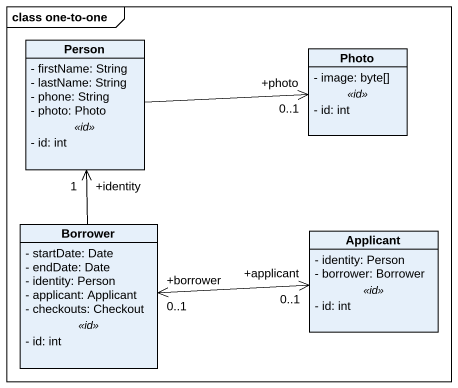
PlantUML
@startuml
mainframe class one-to-one
hide circle
hide empty members
skinparam classAttributeIconSize 0
class "Person" as Person_ {
  - firstName: String
  - lastName: String
  - phone: String
  - photo: Photo
  .. <<id>> ..
  - id: int
}
class Photo {
  - image: byte[]
  .. <<id>> ..
  - id: int
}
class Borrower {
  - startDate: Date
  - endDate: Date
  - identity: Person
  - applicant: Applicant
  - checkouts: Checkout
  .. <<id>> ..
  - id: int
}
class Applicant {
  - identity: Person
  - borrower: Borrower
  .. <<id>> ..
  - id: int
}
Person_ -right-> "+photo\n0..1" Photo
Borrower -up-> "+identity\n1" Person_
Borrower "+borrower\n0..1" <-right-> "+applicant\n0..1" Applicant
@enduml
